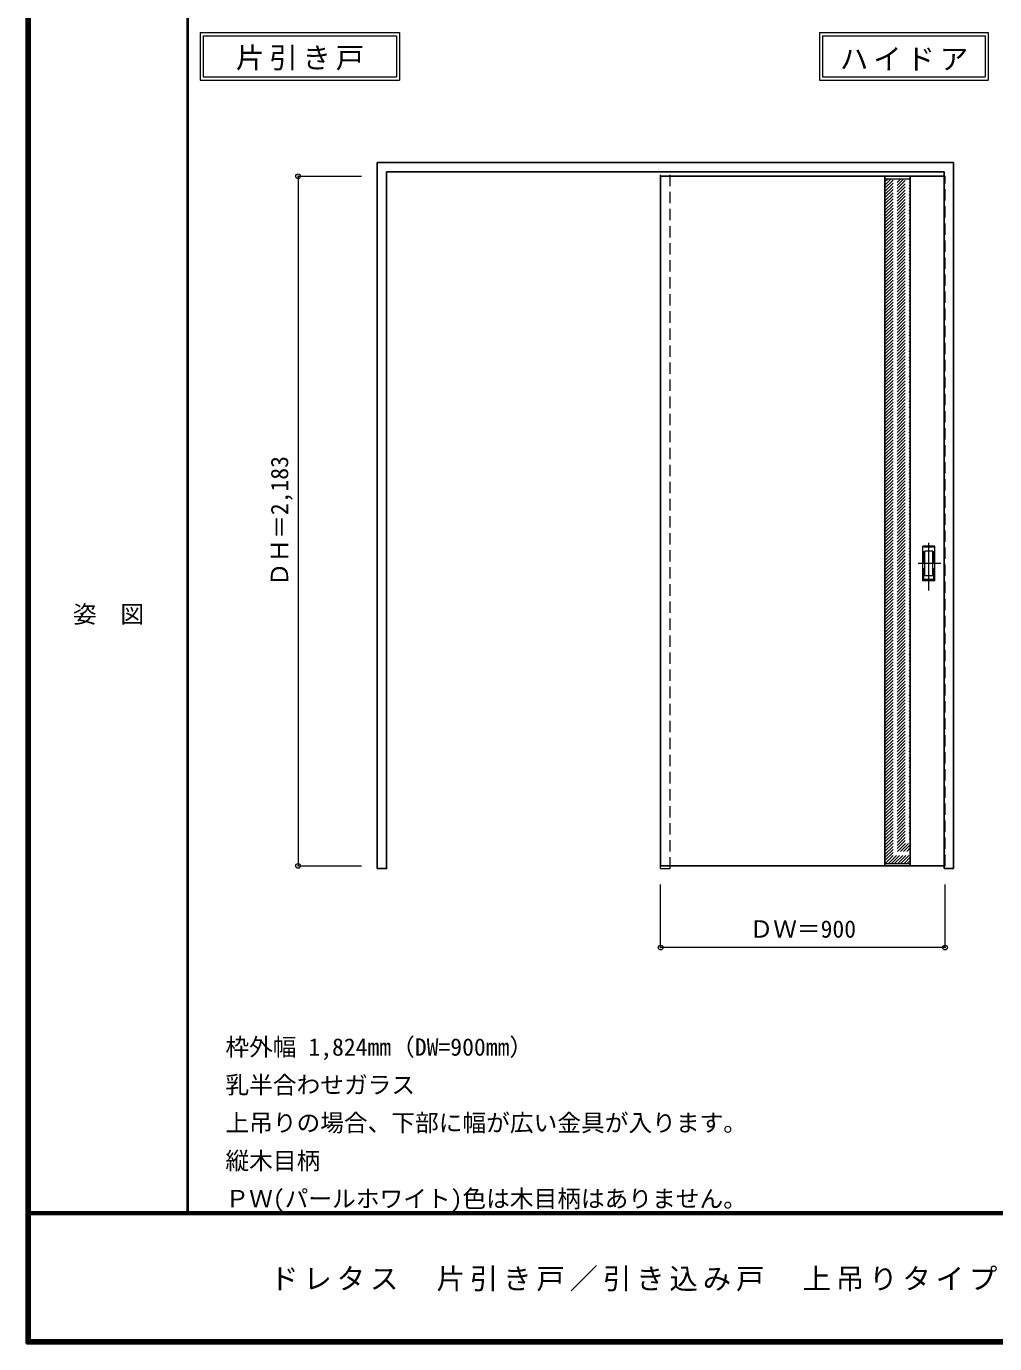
# Model space of a CAD drawing. Units: millimetres, scale not verified. Extents: x -6000 to 5700, y -4307 to 4175.
# Drawn here: x -6000 to -2936, y -4205 to -36 of the extents above; entities that cross this region are included whole.
import ezdxf
from ezdxf.enums import TextEntityAlignment as Align

# ---------------------------------------------------------------- set-up
doc = ezdxf.new("R2010")
doc.units = ezdxf.units.MM
doc.header["$LTSCALE"] = 30
doc.header["$PDMODE"] = 32
doc.header["$PDSIZE"] = 15
doc.linetypes.add('CHAIN1', pattern=[8, 5, -1, 1, -1])
doc.linetypes.add('DASHED1', pattern=[1.8, 1.2, -0.6])
for name, color, linetype, lineweight in [('0-2_扉', 4, 'DASHED1', 9), ('0-3_仕上げ', 3, 'Continuous', 25), ('0-4_枠', 3, 'Continuous', 25), ('0-6_引手', 7, 'Continuous', 18), ('0-A_文字', 7, 'Continuous', 18), ('0-B_寸法', 7, 'Continuous', 9), ('0-C_ハッチ', 4, 'DASHED1', 9), ('F-1_枠', 6, 'Continuous', 40), ('F-A_文字', 7, 'Continuous', 18)]:
    doc.layers.add(name, color=color, linetype=linetype, lineweight=lineweight)
doc.styles.add('ＭＳ ゴシック', font='')
doc.styles.get('ＭＳ ゴシック').set_extended_font_data('MS Gothic')

msp = doc.modelspace()

# ---------------------------------------------------------------- linework, layer by layer
at = {"layer": '0-2_扉'}
for p, q in [((-3993, -510), (-3993, -514)), ((-3096, -510), (-3093, -510)), ((-3093, -2693), (-3093, -510)), ((-3096, -2693), (-3093, -2693))]:
    msp.add_line(p, q, dxfattribs=at)
at = {"layer": '0-2_扉', "color": 3, "linetype": 'Continuous', "lineweight": 25}
for p, q in [((-3993, -510), (-3993, -2693)), ((-3096, -510), (-3993, -510)), ((-3096, -2693), (-3993, -2693))]:
    msp.add_line(p, q, dxfattribs=at)
at = {"layer": '0-3_仕上げ'}
for p, q in [((-3283, -2693.22), (-3283, -510)), ((-3203, -2693.22), (-3203, -510))]:
    msp.add_line(p, q, dxfattribs=at)
at = {"layer": '0-3_仕上げ', "color": 7, "lineweight": 18}
for p, q in [((-3283, -518), (-3203, -518)), ((-3283, -2685.22), (-3203, -2685.22))]:
    msp.add_line(p, q, dxfattribs=at)
at = {"layer": '0-4_枠'}
for p, q in [((-4890, -466.5), (-3066, -466.5)), ((-4890, -2701.5), (-4890, -466.5)), ((-4860, -496.5), (-3096, -496.5)), ((-3096, -2701.5), (-3096, -496.5)), ((-3066, -2701.5), (-3066, -466.5)), ((-3096, -2701.5), (-3066, -2701.5))]:
    msp.add_line(p, q, dxfattribs=at)
at = {"layer": '0-4_枠', "color": 4, "linetype": 'DASHED1', "lineweight": 9}
for p, q in [((-3993, -2701.5), (-3993, -496.5)), ((-3963, -2701.5), (-3963, -496.5)), ((-3993, -2701.5), (-3963, -2701.5))]:
    msp.add_line(p, q, dxfattribs=at)
at = {"layer": '0-4_枠'}
msp.add_lwpolyline([(-4890, -2701.5), (-4860, -2701.5), (-4860, -496.5)], dxfattribs=at)
at = {"layer": '0-6_引手', "linetype": 'CHAIN1'}
for p, q in [((-3144, -1820.73), (-3144, -1649.88)), ((-3105.93, -1735.5), (-3178.44, -1735.5))]:
    msp.add_line(p, q, dxfattribs=at)
at = {"layer": '0-6_引手'}
for p, q in [((-3125, -1680.5), (-3163, -1680.5)), ((-3163, -1790.5), (-3163, -1680.5)), ((-3131.5, -1696.5), (-3156.5, -1696.5)), ((-3156.5, -1774.5), (-3156.5, -1696.5)), ((-3131.5, -1774.5), (-3131.5, -1696.5)), ((-3125, -1790.5), (-3125, -1680.5)), ((-3125, -1790.5), (-3163, -1790.5)), ((-3131.5, -1774.5), (-3156.5, -1774.5))]:
    msp.add_line(p, q, dxfattribs=at)
at = {"layer": '0-6_引手', "linetype": 'DASHED1'}
for p, q in [((-3160, -1786.5), (-3160, -1684.5)), ((-3128, -1786.5), (-3160, -1786.5))]:
    msp.add_line(p, q, dxfattribs=at)
msp.add_lwpolyline([(-3128, -1786.5), (-3128, -1684.5), (-3160, -1684.5)], dxfattribs=at)
at = {"layer": '0-A_文字'}
for p, q in [((-5450, -55.5), (-5450, -205.5)), ((-5440, -65.5), (-5440, -195.5)), ((-5440, -65.5), (-4828.97, -65.5)), ((-4828.97, -65.5), (-4828.97, -195.5)), ((-3490.33, -55.5), (-3490.33, -205.5)), ((-3480.33, -65.5), (-2966, -65.5)), ((-2966, -65.5), (-2966, -195.5)), ((-5450, -205.5), (-4818.97, -205.5)), ((-5440, -195.5), (-4828.97, -195.5)), ((-3490.33, -205.5), (-2956, -205.5))]:
    msp.add_line(p, q, dxfattribs=at)
for points in [[(-5450, -55.5), (-4818.97, -55.5), (-4818.97, -205.5)], [(-3490.33, -55.5), (-2956, -55.5), (-2956, -205.5)], [(-3480.33, -65.5), (-3480.33, -195.5), (-2966, -195.5)]]:
    msp.add_lwpolyline(points, dxfattribs=at)
at = {"layer": '0-B_寸法', "color": 4}
for p, q in [((-5140, -510), (-4940, -510)), ((-5140, -510), (-5140, -2693)), ((-5140, -2693), (-4940, -2693)), ((-3993, -2951.5), (-3993, -2751.5)), ((-3093, -2951.5), (-3093, -2751.5)), ((-3093, -2951.5), (-3993, -2951.5))]:
    msp.add_line(p, q, dxfattribs=at)
at = {"layer": '0-B_寸法'}
for p in [(-5140, -510), (-5140, -2693), (-3993, -2951.5), (-3093, -2951.5)]:
    msp.add_point(p, dxfattribs=at)
at = {"layer": '0-C_ハッチ'}
for p, q in [((-3283, -537.94), (-3263.06, -518)), ((-3283, -528.04), (-3272.96, -518)), ((-3283, -557.74), (-3243.26, -518)), ((-3283, -547.84), (-3253.16, -518)), ((-3283, -577.54), (-3223.46, -518)), ((-3283, -567.64), (-3233.36, -518)), ((-3283, -587.44), (-3213.56, -518)), ((-3283, -597.34), (-3203.66, -518)), ((-3283, -518.14), (-3282.86, -518)), ((-3283, -607.24), (-3203, -527.24)), ((-3283, -617.14), (-3203, -537.14)), ((-3283, -627.03), (-3203, -547.03)), ((-3283, -636.93), (-3203, -556.93)), ((-3283, -646.83), (-3203, -566.83)), ((-3283, -656.73), (-3203, -576.73)), ((-3283, -666.63), (-3203, -586.63)), ((-3283, -676.53), (-3203, -596.53)), ((-3283, -686.43), (-3203, -606.43)), ((-3283, -696.33), (-3203, -616.33)), ((-3283, -706.23), (-3203, -626.23)), ((-3283, -716.13), (-3203, -636.13)), ((-3283, -726.03), (-3203, -646.03)), ((-3283, -735.93), (-3203, -655.93)), ((-3283, -745.83), (-3203, -665.83)), ((-3283, -755.73), (-3203, -675.73)), ((-3283, -765.63), (-3203, -685.63)), ((-3283, -775.53), (-3203, -695.53)), ((-3283, -785.43), (-3203, -705.43)), ((-3283, -795.33), (-3203, -715.33)), ((-3283, -805.23), (-3203, -725.23)), ((-3283, -815.12), (-3203, -735.12)), ((-3283, -825.02), (-3203, -745.02)), ((-3283, -834.92), (-3203, -754.92)), ((-3283, -844.82), (-3203, -764.82)), ((-3283, -854.72), (-3203, -774.72)), ((-3283, -864.62), (-3203, -784.62)), ((-3283, -874.52), (-3203, -794.52)), ((-3283, -884.42), (-3203, -804.42)), ((-3283, -894.32), (-3203, -814.32)), ((-3283, -904.22), (-3203, -824.22)), ((-3283, -914.12), (-3203, -834.12)), ((-3283, -924.02), (-3203, -844.02)), ((-3283, -933.92), (-3203, -853.92)), ((-3283, -943.82), (-3203, -863.82)), ((-3283, -953.72), (-3203, -873.72)), ((-3283, -963.62), (-3203, -883.62)), ((-3283, -973.52), (-3203, -893.52)), ((-3283, -983.42), (-3203, -903.42)), ((-3283, -993.32), (-3203, -913.32)), ((-3283, -1003.22), (-3203, -923.22)), ((-3283, -1013.11), (-3203, -933.11)), ((-3283, -1023.01), (-3203, -943.01)), ((-3283, -1032.91), (-3203, -952.91)), ((-3283, -1042.81), (-3203, -962.81)), ((-3283, -1052.71), (-3203, -972.71)), ((-3283, -1062.61), (-3203, -982.61)), ((-3283, -1072.51), (-3203, -992.51)), ((-3283, -1082.41), (-3203, -1002.41)), ((-3283, -1092.31), (-3203, -1012.31)), ((-3283, -1102.21), (-3203, -1022.21)), ((-3283, -1112.11), (-3203, -1032.11)), ((-3283, -1122.01), (-3203, -1042.01)), ((-3283, -1131.91), (-3203, -1051.91)), ((-3283, -1141.81), (-3203, -1061.81)), ((-3283, -1151.71), (-3203, -1071.71)), ((-3283, -1161.61), (-3203, -1081.61)), ((-3283, -1171.51), (-3203, -1091.51)), ((-3283, -1181.41), (-3203, -1101.41)), ((-3283, -1191.31), (-3203, -1111.31)), ((-3283, -1201.21), (-3203, -1121.21)), ((-3283, -1211.1), (-3203, -1131.1)), ((-3283, -1221), (-3203, -1141)), ((-3283, -1230.9), (-3203, -1150.9)), ((-3283, -1240.8), (-3203, -1160.8)), ((-3283, -1250.7), (-3203, -1170.7)), ((-3283, -1260.6), (-3203, -1180.6)), ((-3283, -1270.5), (-3203, -1190.5)), ((-3283, -1280.4), (-3203, -1200.4)), ((-3283, -1290.3), (-3203, -1210.3)), ((-3283, -1300.2), (-3203, -1220.2)), ((-3283, -1310.1), (-3203, -1230.1)), ((-3283, -1320), (-3203, -1240)), ((-3283, -1329.9), (-3203, -1249.9)), ((-3283, -1339.8), (-3203, -1259.8)), ((-3283, -1349.7), (-3203, -1269.7)), ((-3283, -1359.6), (-3203, -1279.6)), ((-3283, -1369.5), (-3203, -1289.5)), ((-3283, -1379.4), (-3203, -1299.4)), ((-3283, -1389.3), (-3203, -1309.3)), ((-3283, -1399.2), (-3203, -1319.2)), ((-3283, -1409.09), (-3203, -1329.09)), ((-3283, -1418.99), (-3203, -1338.99)), ((-3283, -1428.89), (-3203, -1348.89)), ((-3283, -1438.79), (-3203, -1358.79)), ((-3283, -1448.69), (-3203, -1368.69)), ((-3283, -1458.59), (-3203, -1378.59)), ((-3283, -1468.49), (-3203, -1388.49)), ((-3283, -1478.39), (-3203, -1398.39)), ((-3283, -1488.29), (-3203, -1408.29)), ((-3283, -1498.19), (-3203, -1418.19)), ((-3283, -1508.09), (-3203, -1428.09)), ((-3283, -1517.99), (-3203, -1437.99)), ((-3283, -1527.89), (-3203, -1447.89)), ((-3283, -1537.79), (-3203, -1457.79)), ((-3283, -1547.69), (-3203, -1467.69)), ((-3283, -1557.59), (-3203, -1477.59)), ((-3283, -1567.49), (-3203, -1487.49)), ((-3283, -1577.39), (-3203, -1497.39)), ((-3283, -1587.29), (-3203, -1507.29)), ((-3283, -1597.19), (-3203, -1517.19)), ((-3283, -1607.08), (-3203, -1527.08)), ((-3283, -1616.98), (-3203, -1536.98)), ((-3283, -1626.88), (-3203, -1546.88)), ((-3283, -1636.78), (-3203, -1556.78)), ((-3283, -1646.68), (-3203, -1566.68)), ((-3283, -1656.58), (-3203, -1576.58)), ((-3283, -1666.48), (-3203, -1586.48)), ((-3283, -1676.38), (-3203, -1596.38)), ((-3283, -1686.28), (-3203, -1606.28)), ((-3283, -1696.18), (-3203, -1616.18)), ((-3283, -1706.08), (-3203, -1626.08)), ((-3283, -1715.98), (-3203, -1635.98)), ((-3283, -1725.88), (-3203, -1645.88)), ((-3283, -1735.78), (-3203, -1655.78)), ((-3283, -1745.68), (-3203, -1665.68)), ((-3283, -1755.58), (-3203, -1675.58)), ((-3283, -1765.48), (-3203, -1685.48)), ((-3283, -1775.38), (-3203, -1695.38)), ((-3283, -1785.28), (-3203, -1705.28)), ((-3283, -1795.17), (-3203, -1715.17)), ((-3283, -1805.07), (-3203, -1725.07)), ((-3283, -1814.97), (-3203, -1734.97)), ((-3283, -1824.87), (-3203, -1744.87)), ((-3283, -1834.77), (-3203, -1754.77)), ((-3283, -1844.67), (-3203, -1764.67)), ((-3283, -1854.57), (-3203, -1774.57)), ((-3283, -1864.47), (-3203, -1784.47)), ((-3283, -1874.37), (-3203, -1794.37)), ((-3283, -1884.27), (-3203, -1804.27)), ((-3283, -1894.17), (-3203, -1814.17)), ((-3283, -1904.07), (-3203, -1824.07)), ((-3283, -1913.97), (-3203, -1833.97)), ((-3283, -1923.87), (-3203, -1843.87)), ((-3283, -1933.77), (-3203, -1853.77)), ((-3283, -1943.67), (-3203, -1863.67)), ((-3283, -1953.57), (-3203, -1873.57)), ((-3283, -1963.47), (-3203, -1883.47)), ((-3283, -1973.37), (-3203, -1893.37)), ((-3283, -1983.27), (-3203, -1903.27)), ((-3283, -1993.16), (-3203, -1913.16)), ((-3283, -2003.06), (-3203, -1923.06)), ((-3283, -2012.96), (-3203, -1932.96)), ((-3283, -2022.86), (-3203, -1942.86)), ((-3283, -2032.76), (-3203, -1952.76)), ((-3283, -2042.66), (-3203, -1962.66)), ((-3283, -2052.56), (-3203, -1972.56)), ((-3283, -2062.46), (-3203, -1982.46)), ((-3283, -2072.36), (-3203, -1992.36)), ((-3283, -2082.26), (-3203, -2002.26)), ((-3283, -2092.16), (-3203, -2012.16)), ((-3283, -2102.06), (-3203, -2022.06)), ((-3283, -2111.96), (-3203, -2031.96)), ((-3283, -2121.86), (-3203, -2041.86)), ((-3283, -2131.76), (-3203, -2051.76)), ((-3283, -2141.66), (-3203, -2061.66)), ((-3283, -2151.56), (-3203, -2071.56)), ((-3283, -2161.46), (-3203, -2081.46)), ((-3283, -2171.36), (-3203, -2091.36)), ((-3283, -2181.26), (-3203, -2101.26)), ((-3283, -2191.15), (-3203, -2111.15)), ((-3283, -2201.05), (-3203, -2121.05)), ((-3283, -2210.95), (-3203, -2130.95)), ((-3283, -2220.85), (-3203, -2140.85)), ((-3283, -2230.75), (-3203, -2150.75)), ((-3283, -2240.65), (-3203, -2160.65)), ((-3283, -2250.55), (-3203, -2170.55)), ((-3283, -2260.45), (-3203, -2180.45)), ((-3283, -2270.35), (-3203, -2190.35)), ((-3283, -2280.25), (-3203, -2200.25)), ((-3283, -2290.15), (-3203, -2210.15)), ((-3283, -2300.05), (-3203, -2220.05)), ((-3283, -2309.95), (-3203, -2229.95)), ((-3283, -2319.85), (-3203, -2239.85)), ((-3283, -2329.75), (-3203, -2249.75)), ((-3283, -2339.65), (-3203, -2259.65)), ((-3283, -2349.55), (-3203, -2269.55)), ((-3283, -2359.45), (-3203, -2279.45)), ((-3283, -2369.35), (-3203, -2289.35)), ((-3283, -2379.25), (-3203, -2299.25)), ((-3283, -2389.14), (-3203, -2309.14)), ((-3283, -2399.04), (-3203, -2319.04)), ((-3283, -2408.94), (-3203, -2328.94)), ((-3283, -2418.84), (-3203, -2338.84)), ((-3283, -2428.74), (-3203, -2348.74)), ((-3283, -2438.64), (-3203, -2358.64)), ((-3283, -2448.54), (-3203, -2368.54)), ((-3283, -2458.44), (-3203, -2378.44)), ((-3283, -2468.34), (-3203, -2388.34)), ((-3283, -2478.24), (-3203, -2398.24)), ((-3283, -2488.14), (-3203, -2408.14)), ((-3283, -2498.04), (-3203, -2418.04)), ((-3283, -2507.94), (-3203, -2427.94)), ((-3283, -2517.84), (-3203, -2437.84)), ((-3283, -2527.74), (-3203, -2447.74)), ((-3283, -2537.64), (-3203, -2457.64)), ((-3283, -2547.54), (-3203, -2467.54)), ((-3283, -2557.44), (-3203, -2477.44)), ((-3283, -2567.34), (-3203, -2487.34)), ((-3283, -2577.24), (-3203, -2497.24)), ((-3283, -2587.13), (-3203, -2507.13)), ((-3283, -2597.03), (-3203, -2517.03)), ((-3283, -2606.93), (-3203, -2526.93)), ((-3283, -2616.83), (-3203, -2536.83)), ((-3283, -2626.73), (-3203, -2546.73)), ((-3283, -2636.63), (-3203, -2556.63)), ((-3283, -2646.53), (-3203, -2566.53)), ((-3283, -2656.43), (-3203, -2576.43)), ((-3283, -2666.33), (-3203, -2586.33)), ((-3283, -2676.23), (-3203, -2596.23)), ((-3282.09, -2685.22), (-3203, -2606.13)), ((-3272.19, -2685.22), (-3203, -2616.03)), ((-3262.29, -2685.22), (-3203, -2625.93)), ((-3252.39, -2685.22), (-3203, -2635.83)), ((-3242.49, -2685.22), (-3203, -2645.73)), ((-3232.59, -2685.22), (-3203, -2655.63)), ((-3222.69, -2685.22), (-3203, -2665.53)), ((-3212.79, -2685.22), (-3203, -2675.43))]:
    msp.add_line(p, q, dxfattribs=at)
at = {"layer": 'F-1_枠'}
for p, q in [((-6000, 4175), (-6000, -4205)), ((-5995, 4175), (-5995, -4205)), ((-5990, 4175), (-5990, -4205)), ((-5490, 4175), (-5490, -3790)), ((5700, -3790), (-6000, -3790)), ((5700, -3795), (-6000, -3795)), ((5700, -4195), (-6000, -4195)), ((5700, -4200), (-6000, -4200)), ((5700, -4205), (-6000, -4205))]:
    msp.add_line(p, q, dxfattribs=at)

# ---------------------------------------------------------------- texts
at = {"layer": '0-A_文字', "style": 'ＭＳ ゴシック'}
for s, p in [('枠外幅 1,824mm（DW=900mm）', (-5370, -3310)), ('乳半合わせガラス', (-5370, -3430)), ('上吊りの場合、下部に幅が広い金具が入ります。', (-5370, -3550)), ('縦木目柄', (-5370, -3670)), ('ＰＷ(パールホワイト)色は木目柄はありません。', (-5370, -3790))]:
    msp.add_text(s, height=54.99, dxfattribs=at).set_placement(p, align=Align.BOTTOM_LEFT)
at = {"layer": '0-A_文字', "char_height": 65.98, "attachment_point": 7, "style": 'ＭＳ ゴシック'}
for s, insert in [('\\T1.17;片引き戸', (-5336.98, -175.5)), ('\\T1.17;ハイドア', (-3425.66, -175.5))]:
    msp.add_mtext(s, dxfattribs=dict(at, insert=insert))
at = {"layer": '0-B_寸法', "style": 'ＭＳ ゴシック'}
msp.add_text('ＤＨ＝2,183', height=54.99, rotation=90, dxfattribs=at).set_placement((-5155, -1807.75), align=Align.BOTTOM_LEFT)
msp.add_text('ＤＷ＝900', height=54.99, dxfattribs=at).set_placement((-3711.75, -2936.5), align=Align.BOTTOM_LEFT)
at = {"layer": 'F-A_文字', "style": 'ＭＳ ゴシック'}
msp.add_text('姿\u3000図', height=54.99, dxfattribs=at).set_placement((-5852.5, -1940.25), align=Align.BOTTOM_LEFT)
at = {"layer": 'F-A_文字', "insert": (-5228.57, -4040), "char_height": 65.98, "attachment_point": 7, "style": 'ＭＳ ゴシック'}
msp.add_mtext('\\T1.17;ドレタス\u3000片引き戸／引き込み戸\u3000上吊りタイプ\u3000Ｂ－ＸＭ', dxfattribs=at)

doc.saveas('drawing.dxf')
